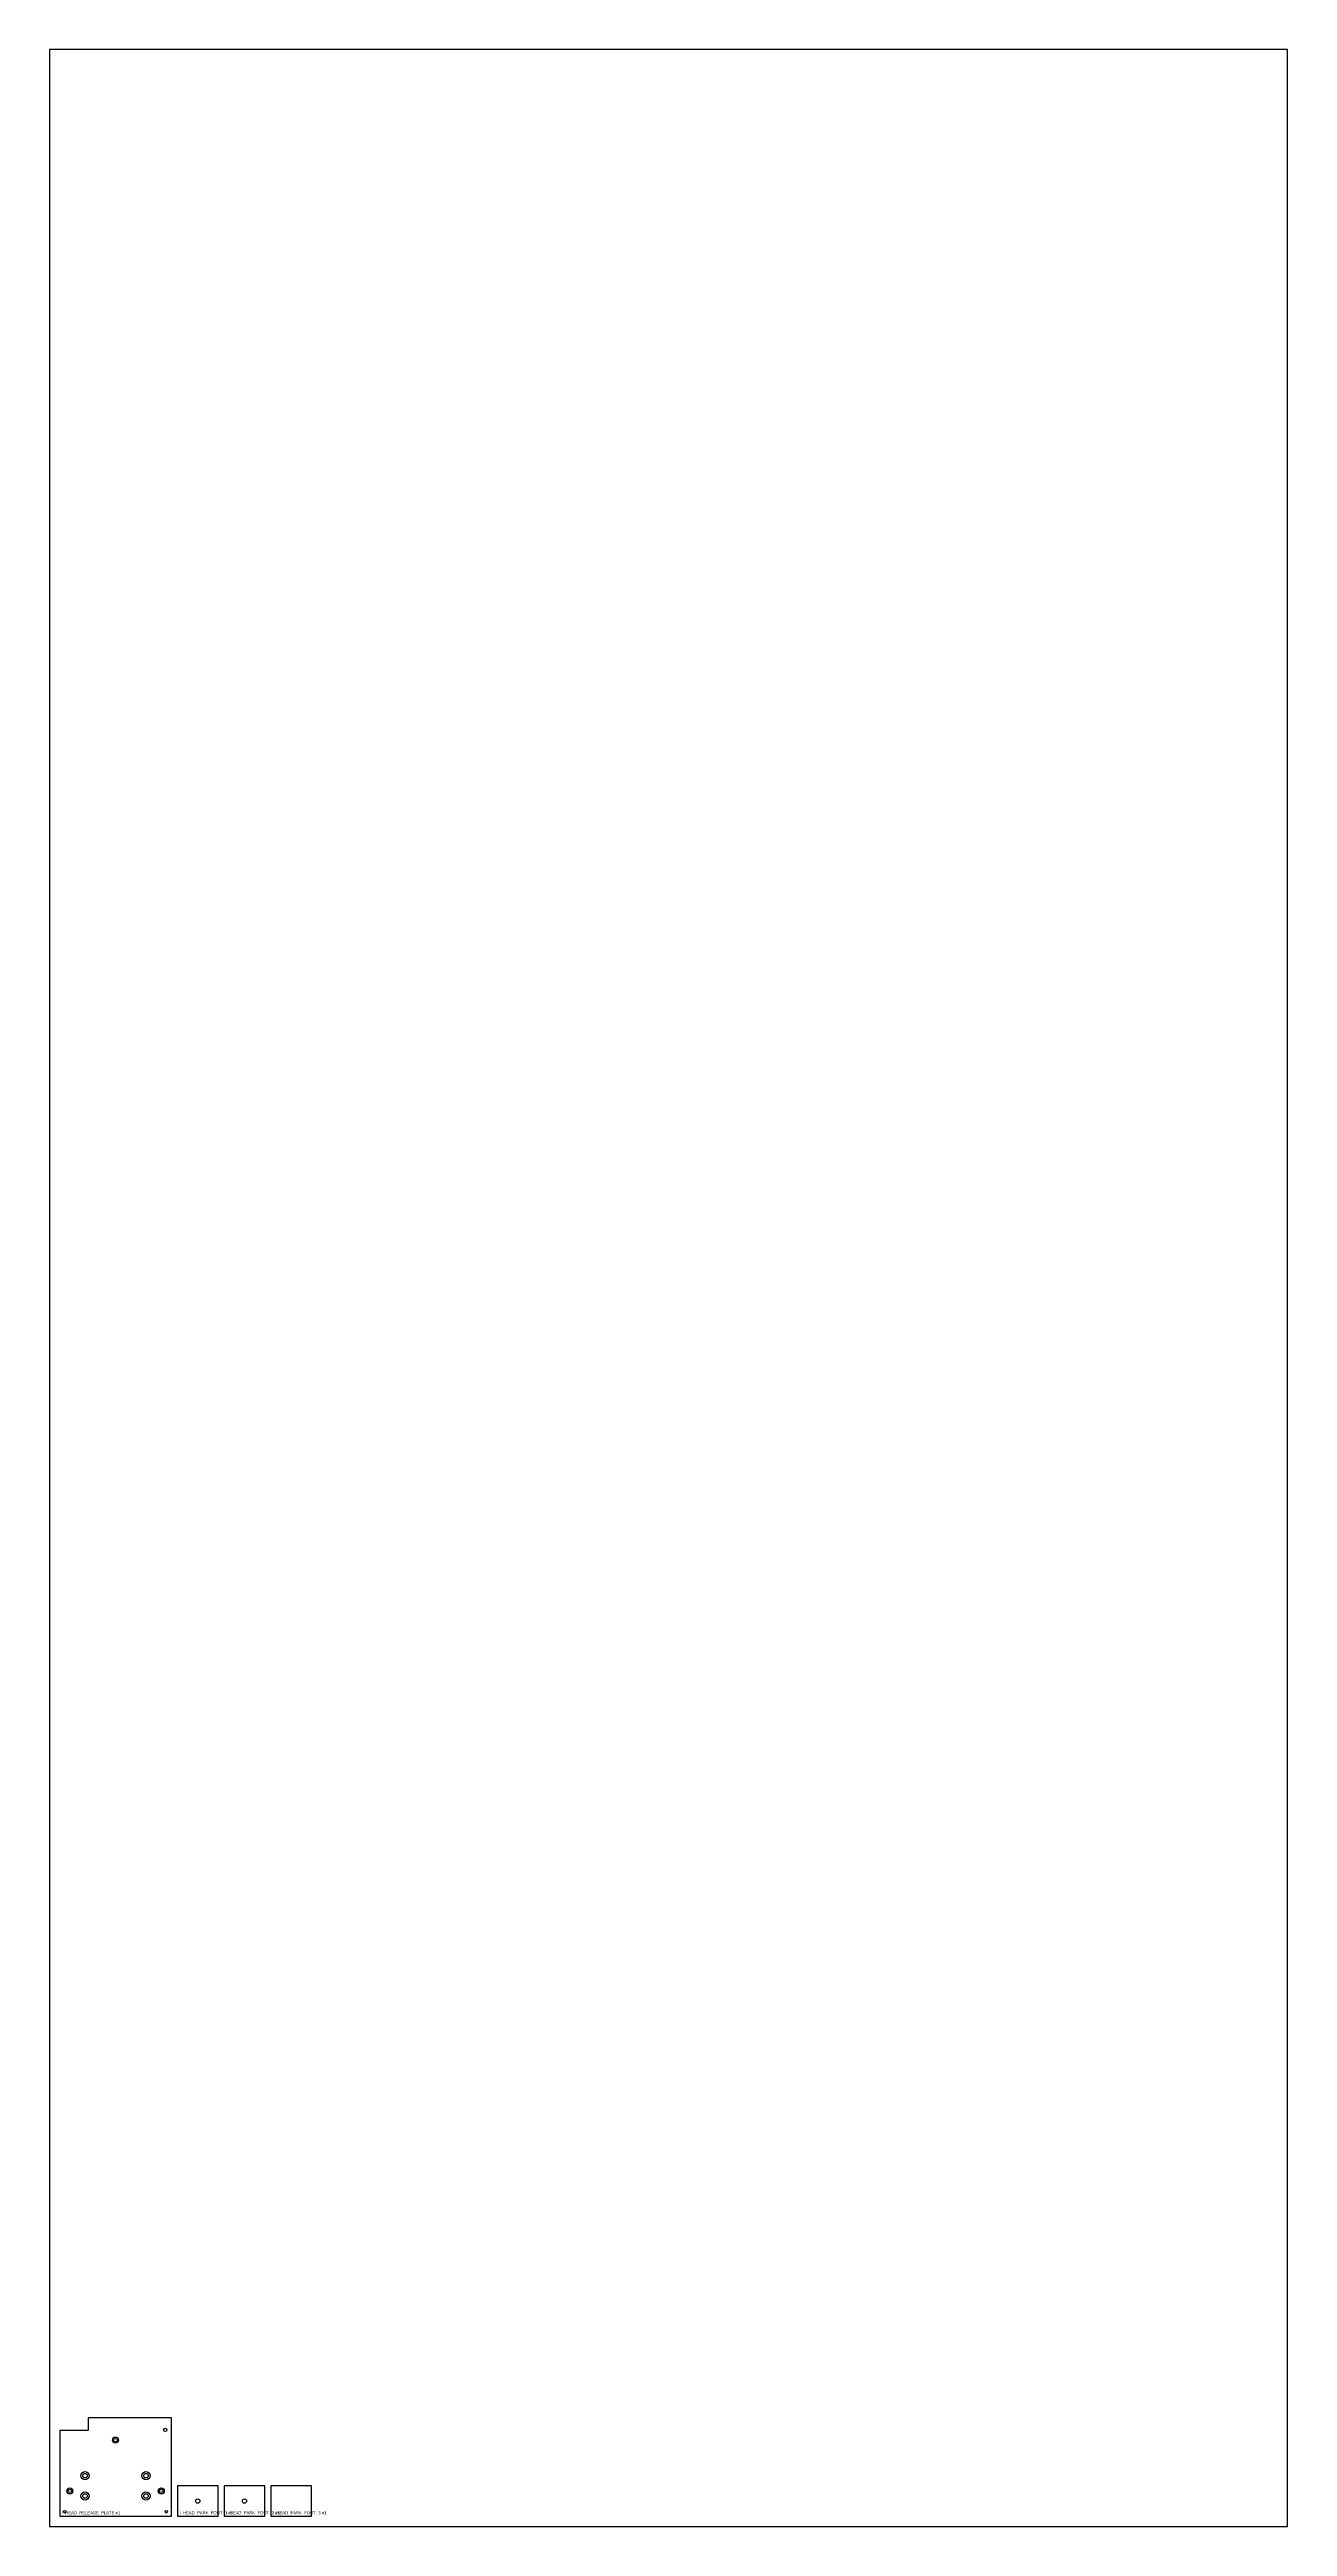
# Model space of a CAD drawing. Header units: millimetres. Extents: x 0 to 1219, y 0 to 2438.
import ezdxf

# ---------------------------------------------------------------- set-up
doc = ezdxf.new("R2010")
doc.units = ezdxf.units.MM
for name, color, linetype in [('CUT_HOLES', 7, 'Continuous'), ('CUT_OUTER', 7, 'Continuous'), ('MILL_FRONT_CB_DEPTH_3', 7, 'Continuous'), ('MILL_REAR_CB_DEPTH_4', 7, 'Continuous'), ('PART_MARK_NO_CUT', 7, 'Continuous'), ('STOCK_NO_CUT', 7, 'Continuous')]:
    doc.layers.add(name, color=color, linetype=linetype)

msp = doc.modelspace()

# ---------------------------------------------------------------- linework, layer by layer
at = {"layer": 'CUT_HOLES'}
for centre, radius in [((65, 85), 1.7), ((114, 95), 1.65), ((35, 50), 2.25), ((95, 50), 2.25), ((20, 35), 1.7), ((35, 30), 2.25), ((95, 30), 2.25), ((110, 35), 1.7), ((146, 25), 2.1), ((192, 25), 2.1), ((15, 14.5), 1.25), ((115, 14.5), 1.25)]:
    msp.add_circle(centre, radius, dxfattribs=at)
at = {"layer": 'CUT_OUTER'}
for points in [[(10, 10), (120, 10), (120, 107), (38, 107), (38, 94.5), (10, 94.5)], [(126, 10), (166, 10), (166, 40), (126, 40)], [(172, 10), (212, 10), (212, 40), (172, 40)], [(218, 10), (258, 10), (258, 40), (218, 40)]]:
    msp.add_lwpolyline(points, close=True, dxfattribs=at)
at = {"layer": 'MILL_FRONT_CB_DEPTH_3'}
for centre in [(65, 85), (20, 35), (110, 35)]:
    msp.add_circle(centre, 3, dxfattribs=at)
at = {"layer": 'MILL_REAR_CB_DEPTH_4'}
for centre in [(35, 50), (95, 50), (35, 30), (95, 30)]:
    msp.add_circle(centre, 4, dxfattribs=at)
at = {"layer": 'STOCK_NO_CUT'}
msp.add_lwpolyline([(0, 0), (1219.2, 0), (1219.2, 2438.4), (0, 2438.4)], close=True, dxfattribs=at)

# ---------------------------------------------------------------- texts
at = {"layer": 'PART_MARK_NO_CUT'}
for s, p in [('I_HEAD_RELEASE_PLATE #1', (12, 12)), ('I_HEAD_PARK_FOOT_1 #1', (128, 12)), ('I_HEAD_PARK_FOOT_2 #1', (174, 12)), ('I_HEAD_PARK_FOOT_3 #1', (220, 12))]:
    msp.add_text(s, height=3, dxfattribs=at).set_placement(p)

doc.saveas('drawing.dxf')
